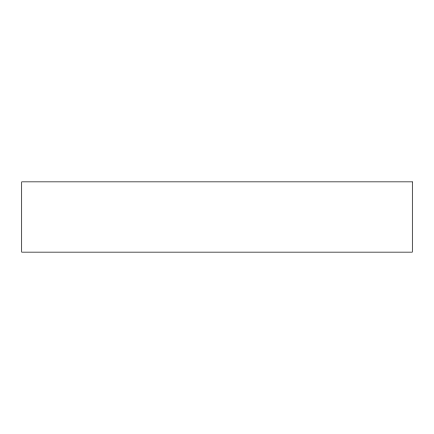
<?xml version="1.0" encoding="UTF-8"?>
<svg xmlns="http://www.w3.org/2000/svg" width="434" height="434" viewBox="0 0 434 434"><rect width="100%" height="100%" fill="white"/><g stroke="black" fill="none" stroke-linecap="round" stroke-linejoin="round"><path stroke-width="0.65" d="M412.3 181.846L21.7 181.846L21.7 252.154L412.3 252.154L412.3 181.846"/></g></svg>
